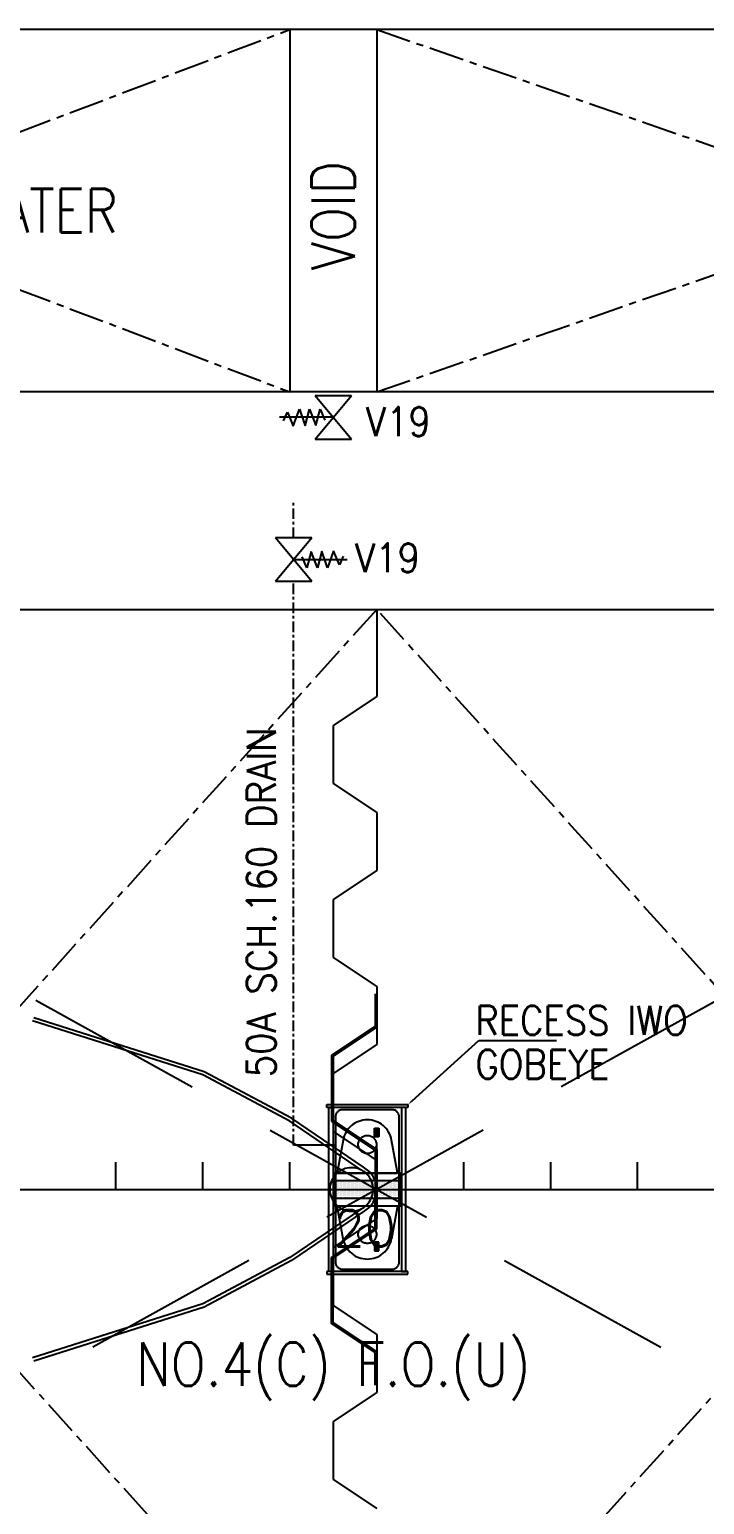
# Model space of a CAD drawing. Header units: millimetres. Extents: x 1638 to 3309, y -435 to 1865.
# Drawn here: x 2158.6 to 2182.6, y -289.5 to -237.1 of the extents above; entities that cross this region are included whole.
import ezdxf
from ezdxf.enums import TextEntityAlignment as Align

# ---------------------------------------------------------------- set-up
doc = ezdxf.new("R2010")
doc.units = ezdxf.units.MM
for name, pattern in [('CENTER', [2, 1.25, -0.25, 0.25, -0.25]), ('DASHDOT2', [0.5, 0.25, -0.125, 0, -0.125]), ('HIDDEN', [9.525, 6.35, -3.175])]:
    doc.linetypes.add(name, pattern=pattern)
doc.layers.add('ballast', color=1, linetype='HIDDEN', lineweight=25)
for name, color, linetype in [('DWGREV', 100, 'Continuous'), ('Frame', 243, 'Continuous'), ('RED-1', 1, 'Continuous'), ('Ref-1', 6, 'CENTER'), ('Ref-2', 6, 'HIDDEN'), ('TEXT', 4, 'Continuous')]:
    doc.layers.add(name, color=color, linetype=linetype)
doc.styles.add('ROMANS', font='ROMANS.SHX')

# ---------------------------------------------------------------- blocks, each defined once
blk = doc.blocks.new('EXISTING BALLAST SYSTEM')
for points in [[(2170.88, -276.132), (2171.035, -276.132), (2171.035, -276.441), (2170.88, -276.441)], [(2170.88, -280.49), (2171.035, -280.49), (2171.035, -280.181), (2170.88, -280.181)]]:
    blk.add_hatch(color=8).paths.add_polyline_path(points)
at = {"color": 8, "linetype": 'Continuous'}
for p, q in [((2350.219, -237.102), (2089.054, -237.102)), ((2169.412, -250.88), (2167.502, -250.88)), ((2167.648, -251.008), (2167.785, -250.697)), ((2167.785, -250.697), (2167.992, -251.196)), ((2167.992, -251.196), (2168.208, -250.594)), ((2168.208, -250.594), (2168.411, -251.186)), ((2168.411, -251.186), (2168.566, -250.589)), ((2168.566, -250.589), (2168.788, -251.172)), ((2168.788, -251.172), (2168.943, -250.589)), ((2168.943, -250.589), (2169.113, -250.979)), ((2168.626, -255.645), (2168.471, -256.228)), ((2168.848, -256.228), (2168.626, -255.645)), ((2169.003, -255.631), (2168.848, -256.228)), ((2169.206, -256.223), (2169.003, -255.631)), ((2169.422, -255.621), (2169.206, -256.223)), ((2169.629, -256.12), (2169.422, -255.621)), ((2168.002, -255.937), (2169.912, -255.937)), ((2168.471, -256.228), (2168.302, -255.838)), ((2169.766, -255.809), (2169.629, -256.12)), ((2172.213, -275.163), (2174.582, -273.014)), ((2174.582, -273.014), (2177.343, -273.014)), ((2169.493, -278.052), (2169.493, -278.052)), ((2169.493, -278.134), (2169.493, -278.134)), ((2169.493, -278.216), (2169.493, -278.216)), ((2169.514, -278.011), (2169.514, -278.011)), ((2169.514, -278.093), (2169.514, -278.093)), ((2169.514, -278.175), (2169.514, -278.175)), ((2169.514, -278.257), (2169.514, -278.257)), ((2169.534, -278.052), (2169.534, -278.052)), ((2169.534, -278.134), (2169.534, -278.134)), ((2169.534, -278.216), (2169.534, -278.216)), ((2169.555, -278.011), (2169.555, -278.011)), ((2169.555, -278.093), (2169.555, -278.093)), ((2169.555, -278.175), (2169.555, -278.175)), ((2169.555, -278.257), (2169.555, -278.257)), ((2169.575, -278.052), (2169.575, -278.052)), ((2169.575, -278.134), (2169.575, -278.134)), ((2169.575, -278.216), (2169.575, -278.216)), ((2169.596, -278.011), (2169.596, -278.011)), ((2169.596, -278.093), (2169.596, -278.093)), ((2169.596, -278.175), (2169.596, -278.175)), ((2169.596, -278.257), (2169.596, -278.257)), ((2169.616, -278.052), (2169.616, -278.052)), ((2169.616, -278.134), (2169.616, -278.134)), ((2169.616, -278.216), (2169.616, -278.216)), ((2169.636, -278.011), (2169.636, -278.011)), ((2169.636, -278.093), (2169.636, -278.093)), ((2169.636, -278.175), (2169.636, -278.175)), ((2169.636, -278.257), (2169.636, -278.257)), ((2169.657, -278.052), (2169.657, -278.052)), ((2169.657, -278.134), (2169.657, -278.134)), ((2169.657, -278.216), (2169.657, -278.216)), ((2169.677, -278.011), (2169.677, -278.011)), ((2169.677, -278.093), (2169.677, -278.093)), ((2169.677, -278.175), (2169.677, -278.175)), ((2169.677, -278.257), (2169.677, -278.257)), ((2169.698, -278.052), (2169.698, -278.052)), ((2169.698, -278.134), (2169.698, -278.134)), ((2169.698, -278.216), (2169.698, -278.216)), ((2169.718, -278.011), (2169.718, -278.011)), ((2169.718, -278.093), (2169.718, -278.093)), ((2169.718, -278.175), (2169.718, -278.175)), ((2169.718, -278.257), (2169.718, -278.257)), ((2169.739, -278.052), (2169.739, -278.052)), ((2169.739, -278.134), (2169.739, -278.134)), ((2169.739, -278.216), (2169.739, -278.216)), ((2169.759, -278.011), (2169.759, -278.011)), ((2169.759, -278.093), (2169.759, -278.093)), ((2169.759, -278.175), (2169.759, -278.175)), ((2169.759, -278.257), (2169.759, -278.257)), ((2169.78, -278.052), (2169.78, -278.052)), ((2169.78, -278.134), (2169.78, -278.134)), ((2169.78, -278.216), (2169.78, -278.216)), ((2169.8, -278.011), (2169.8, -278.011)), ((2169.8, -278.093), (2169.8, -278.093)), ((2169.8, -278.175), (2169.8, -278.175)), ((2169.8, -278.257), (2169.8, -278.257)), ((2169.82, -278.052), (2169.82, -278.052)), ((2169.82, -278.134), (2169.82, -278.134)), ((2169.82, -278.216), (2169.82, -278.216)), ((2169.841, -278.011), (2169.841, -278.011)), ((2169.841, -278.093), (2169.841, -278.093)), ((2169.841, -278.175), (2169.841, -278.175)), ((2169.841, -278.257), (2169.841, -278.257)), ((2169.861, -278.052), (2169.861, -278.052)), ((2169.861, -278.134), (2169.861, -278.134)), ((2169.861, -278.216), (2169.861, -278.216)), ((2169.882, -278.011), (2169.882, -278.011)), ((2169.882, -278.093), (2169.882, -278.093)), ((2169.882, -278.175), (2169.882, -278.175)), ((2169.882, -278.257), (2169.882, -278.257)), ((2169.902, -278.052), (2169.902, -278.052)), ((2169.902, -278.134), (2169.902, -278.134)), ((2169.902, -278.216), (2169.902, -278.216)), ((2169.923, -278.011), (2169.923, -278.011)), ((2169.923, -278.093), (2169.923, -278.093)), ((2169.923, -278.175), (2169.923, -278.175)), ((2169.923, -278.257), (2169.923, -278.257)), ((2169.943, -278.052), (2169.943, -278.052)), ((2169.943, -278.134), (2169.943, -278.134)), ((2169.943, -278.216), (2169.943, -278.216)), ((2169.964, -278.011), (2169.964, -278.011)), ((2169.964, -278.093), (2169.964, -278.093)), ((2169.964, -278.175), (2169.964, -278.175)), ((2169.964, -278.257), (2169.964, -278.257)), ((2169.984, -278.052), (2169.984, -278.052)), ((2169.984, -278.134), (2169.984, -278.134)), ((2169.984, -278.216), (2169.984, -278.216)), ((2170.004, -278.011), (2170.004, -278.011)), ((2170.004, -278.093), (2170.004, -278.093)), ((2170.004, -278.175), (2170.004, -278.175)), ((2170.004, -278.257), (2170.004, -278.257)), ((2170.025, -278.052), (2170.025, -278.052)), ((2170.025, -278.134), (2170.025, -278.134)), ((2170.025, -278.216), (2170.025, -278.216)), ((2170.045, -278.011), (2170.045, -278.011)), ((2170.045, -278.093), (2170.045, -278.093)), ((2170.045, -278.175), (2170.045, -278.175)), ((2170.045, -278.257), (2170.045, -278.257)), ((2170.066, -278.052), (2170.066, -278.052)), ((2170.066, -278.134), (2170.066, -278.134)), ((2170.066, -278.216), (2170.066, -278.216)), ((2170.086, -278.011), (2170.086, -278.011)), ((2170.086, -278.093), (2170.086, -278.093)), ((2170.086, -278.175), (2170.086, -278.175)), ((2170.086, -278.257), (2170.086, -278.257)), ((2170.107, -278.052), (2170.107, -278.052)), ((2170.107, -278.134), (2170.107, -278.134)), ((2170.107, -278.216), (2170.107, -278.216)), ((2170.127, -278.011), (2170.127, -278.011)), ((2170.127, -278.093), (2170.127, -278.093)), ((2170.127, -278.175), (2170.127, -278.175)), ((2170.127, -278.257), (2170.127, -278.257)), ((2170.148, -278.052), (2170.148, -278.052)), ((2170.148, -278.134), (2170.148, -278.134)), ((2170.148, -278.216), (2170.148, -278.216)), ((2170.168, -278.011), (2170.168, -278.011)), ((2170.168, -278.093), (2170.168, -278.093)), ((2170.168, -278.175), (2170.168, -278.175)), ((2170.168, -278.257), (2170.168, -278.257)), ((2170.188, -278.052), (2170.188, -278.052)), ((2170.188, -278.134), (2170.188, -278.134)), ((2170.188, -278.216), (2170.188, -278.216)), ((2170.209, -278.011), (2170.209, -278.011)), ((2170.209, -278.093), (2170.209, -278.093)), ((2170.209, -278.175), (2170.209, -278.175)), ((2170.209, -278.257), (2170.209, -278.257)), ((2170.229, -278.052), (2170.229, -278.052)), ((2170.229, -278.134), (2170.229, -278.134)), ((2170.229, -278.216), (2170.229, -278.216)), ((2170.25, -278.011), (2170.25, -278.011)), ((2170.25, -278.093), (2170.25, -278.093)), ((2170.25, -278.175), (2170.25, -278.175)), ((2170.25, -278.257), (2170.25, -278.257)), ((2170.27, -278.052), (2170.27, -278.052)), ((2170.27, -278.134), (2170.27, -278.134)), ((2170.27, -278.216), (2170.27, -278.216)), ((2170.291, -278.011), (2170.291, -278.011)), ((2170.291, -278.093), (2170.291, -278.093)), ((2170.291, -278.175), (2170.291, -278.175)), ((2170.291, -278.257), (2170.291, -278.257)), ((2170.311, -278.052), (2170.311, -278.052)), ((2170.311, -278.134), (2170.311, -278.134)), ((2170.311, -278.216), (2170.311, -278.216)), ((2170.332, -278.011), (2170.332, -278.011)), ((2170.332, -278.093), (2170.332, -278.093)), ((2170.332, -278.175), (2170.332, -278.175)), ((2170.332, -278.257), (2170.332, -278.257)), ((2170.352, -278.052), (2170.352, -278.052)), ((2170.352, -278.134), (2170.352, -278.134)), ((2170.352, -278.216), (2170.352, -278.216)), ((2170.372, -278.011), (2170.372, -278.011)), ((2170.372, -278.093), (2170.372, -278.093)), ((2170.372, -278.175), (2170.372, -278.175)), ((2170.372, -278.257), (2170.372, -278.257)), ((2170.393, -278.052), (2170.393, -278.052)), ((2170.393, -278.134), (2170.393, -278.134)), ((2170.393, -278.216), (2170.393, -278.216)), ((2170.413, -278.011), (2170.413, -278.011)), ((2170.413, -278.093), (2170.413, -278.093)), ((2170.413, -278.175), (2170.413, -278.175)), ((2170.413, -278.257), (2170.413, -278.257)), ((2170.434, -278.052), (2170.434, -278.052)), ((2170.434, -278.134), (2170.434, -278.134)), ((2170.434, -278.216), (2170.434, -278.216)), ((2170.454, -278.011), (2170.454, -278.011)), ((2170.454, -278.093), (2170.454, -278.093)), ((2170.454, -278.175), (2170.454, -278.175)), ((2170.454, -278.257), (2170.454, -278.257)), ((2170.475, -278.052), (2170.475, -278.052)), ((2170.475, -278.134), (2170.475, -278.134)), ((2170.475, -278.216), (2170.475, -278.216)), ((2170.495, -278.011), (2170.495, -278.011)), ((2170.495, -278.093), (2170.495, -278.093)), ((2170.495, -278.175), (2170.495, -278.175)), ((2170.495, -278.257), (2170.495, -278.257)), ((2170.516, -278.052), (2170.516, -278.052)), ((2170.516, -278.134), (2170.516, -278.134)), ((2170.516, -278.216), (2170.516, -278.216)), ((2170.536, -278.011), (2170.536, -278.011)), ((2170.536, -278.093), (2170.536, -278.093)), ((2170.536, -278.175), (2170.536, -278.175)), ((2170.536, -278.257), (2170.536, -278.257)), ((2170.556, -278.052), (2170.556, -278.052)), ((2170.556, -278.134), (2170.556, -278.134)), ((2170.556, -278.216), (2170.556, -278.216)), ((2170.577, -278.011), (2170.577, -278.011)), ((2170.577, -278.093), (2170.577, -278.093)), ((2170.577, -278.175), (2170.577, -278.175)), ((2170.577, -278.257), (2170.577, -278.257)), ((2170.597, -278.052), (2170.597, -278.052)), ((2170.597, -278.134), (2170.597, -278.134)), ((2170.597, -278.216), (2170.597, -278.216)), ((2170.618, -278.011), (2170.618, -278.011)), ((2170.618, -278.093), (2170.618, -278.093)), ((2170.618, -278.175), (2170.618, -278.175)), ((2170.618, -278.257), (2170.618, -278.257)), ((2170.638, -278.052), (2170.638, -278.052)), ((2170.638, -278.134), (2170.638, -278.134)), ((2170.638, -278.216), (2170.638, -278.216)), ((2170.659, -278.011), (2170.659, -278.011)), ((2170.659, -278.093), (2170.659, -278.093)), ((2170.659, -278.175), (2170.659, -278.175)), ((2170.659, -278.257), (2170.659, -278.257)), ((2170.679, -278.052), (2170.679, -278.052)), ((2170.679, -278.134), (2170.679, -278.134)), ((2170.679, -278.216), (2170.679, -278.216)), ((2170.7, -278.011), (2170.7, -278.011)), ((2170.7, -278.093), (2170.7, -278.093)), ((2170.7, -278.175), (2170.7, -278.175)), ((2170.7, -278.257), (2170.7, -278.257)), ((2170.72, -278.052), (2170.72, -278.052)), ((2170.72, -278.134), (2170.72, -278.134)), ((2170.72, -278.216), (2170.72, -278.216)), ((2170.74, -278.011), (2170.74, -278.011)), ((2170.74, -278.093), (2170.74, -278.093)), ((2170.74, -278.175), (2170.74, -278.175)), ((2170.74, -278.257), (2170.74, -278.257)), ((2170.761, -278.052), (2170.761, -278.052)), ((2170.761, -278.134), (2170.761, -278.134)), ((2170.761, -278.216), (2170.761, -278.216)), ((2170.781, -278.011), (2170.781, -278.011)), ((2170.781, -278.093), (2170.781, -278.093)), ((2170.781, -278.175), (2170.781, -278.175)), ((2170.781, -278.257), (2170.781, -278.257)), ((2170.802, -278.052), (2170.802, -278.052)), ((2170.802, -278.134), (2170.802, -278.134)), ((2170.802, -278.216), (2170.802, -278.216)), ((2170.822, -278.011), (2170.822, -278.011)), ((2170.822, -278.093), (2170.822, -278.093)), ((2170.822, -278.175), (2170.822, -278.175)), ((2170.822, -278.257), (2170.822, -278.257)), ((2170.843, -278.052), (2170.843, -278.052)), ((2170.843, -278.134), (2170.843, -278.134)), ((2170.843, -278.216), (2170.843, -278.216)), ((2170.863, -278.011), (2170.863, -278.011)), ((2170.863, -278.093), (2170.863, -278.093)), ((2170.863, -278.175), (2170.863, -278.175)), ((2170.863, -278.257), (2170.863, -278.257)), ((2170.884, -278.052), (2170.884, -278.052)), ((2170.884, -278.134), (2170.884, -278.134)), ((2170.884, -278.216), (2170.884, -278.216)), ((2170.904, -278.011), (2170.904, -278.011)), ((2170.904, -278.093), (2170.904, -278.093)), ((2170.904, -278.175), (2170.904, -278.175)), ((2170.904, -278.257), (2170.904, -278.257)), ((2170.924, -278.052), (2170.924, -278.052)), ((2170.924, -278.134), (2170.924, -278.134)), ((2170.924, -278.216), (2170.924, -278.216)), ((2170.945, -278.011), (2170.945, -278.011)), ((2170.945, -278.093), (2170.945, -278.093)), ((2170.945, -278.175), (2170.945, -278.175)), ((2170.945, -278.257), (2170.945, -278.257)), ((2170.965, -278.052), (2170.965, -278.052)), ((2170.965, -278.134), (2170.965, -278.134)), ((2170.965, -278.216), (2170.965, -278.216)), ((2170.986, -278.011), (2170.986, -278.011)), ((2170.986, -278.093), (2170.986, -278.093)), ((2170.986, -278.175), (2170.986, -278.175)), ((2170.986, -278.257), (2170.986, -278.257)), ((2171.006, -278.052), (2171.006, -278.052)), ((2171.006, -278.134), (2171.006, -278.134)), ((2171.006, -278.216), (2171.006, -278.216)), ((2171.027, -278.011), (2171.027, -278.011)), ((2171.027, -278.093), (2171.027, -278.093)), ((2171.027, -278.175), (2171.027, -278.175)), ((2171.027, -278.257), (2171.027, -278.257)), ((2171.047, -278.052), (2171.047, -278.052)), ((2171.047, -278.134), (2171.047, -278.134)), ((2171.047, -278.216), (2171.047, -278.216)), ((2171.068, -278.011), (2171.068, -278.011)), ((2171.068, -278.093), (2171.068, -278.093)), ((2171.068, -278.175), (2171.068, -278.175)), ((2171.068, -278.257), (2171.068, -278.257)), ((2171.088, -278.052), (2171.088, -278.052)), ((2171.088, -278.134), (2171.088, -278.134)), ((2171.088, -278.216), (2171.088, -278.216)), ((2171.108, -278.011), (2171.108, -278.011)), ((2171.108, -278.093), (2171.108, -278.093)), ((2171.108, -278.175), (2171.108, -278.175)), ((2171.108, -278.257), (2171.108, -278.257)), ((2171.129, -278.052), (2171.129, -278.052)), ((2171.129, -278.134), (2171.129, -278.134)), ((2171.129, -278.216), (2171.129, -278.216)), ((2171.149, -278.011), (2171.149, -278.011)), ((2171.149, -278.093), (2171.149, -278.093)), ((2171.149, -278.175), (2171.149, -278.175)), ((2171.149, -278.257), (2171.149, -278.257)), ((2171.17, -278.052), (2171.17, -278.052)), ((2171.17, -278.134), (2171.17, -278.134)), ((2171.17, -278.216), (2171.17, -278.216)), ((2171.19, -278.011), (2171.19, -278.011)), ((2171.19, -278.093), (2171.19, -278.093)), ((2171.19, -278.175), (2171.19, -278.175)), ((2171.19, -278.257), (2171.19, -278.257)), ((2171.211, -278.052), (2171.211, -278.052)), ((2171.211, -278.134), (2171.211, -278.134)), ((2171.211, -278.216), (2171.211, -278.216)), ((2171.231, -278.011), (2171.231, -278.011)), ((2171.231, -278.093), (2171.231, -278.093)), ((2171.231, -278.175), (2171.231, -278.175)), ((2171.231, -278.257), (2171.231, -278.257)), ((2171.251, -278.052), (2171.251, -278.052)), ((2171.251, -278.134), (2171.251, -278.134)), ((2171.251, -278.216), (2171.251, -278.216)), ((2171.272, -278.011), (2171.272, -278.011)), ((2171.272, -278.093), (2171.272, -278.093)), ((2171.272, -278.175), (2171.272, -278.175)), ((2171.272, -278.257), (2171.272, -278.257)), ((2171.292, -278.052), (2171.292, -278.052)), ((2171.292, -278.134), (2171.292, -278.134)), ((2171.292, -278.216), (2171.292, -278.216)), ((2171.313, -278.011), (2171.313, -278.011)), ((2171.313, -278.093), (2171.313, -278.093)), ((2171.313, -278.175), (2171.313, -278.175)), ((2171.313, -278.257), (2171.313, -278.257)), ((2171.333, -278.052), (2171.333, -278.052)), ((2171.333, -278.134), (2171.333, -278.134)), ((2171.333, -278.216), (2171.333, -278.216)), ((2171.354, -278.011), (2171.354, -278.011)), ((2171.354, -278.093), (2171.354, -278.093)), ((2171.354, -278.175), (2171.354, -278.175)), ((2171.354, -278.257), (2171.354, -278.257)), ((2171.374, -278.052), (2171.374, -278.052)), ((2171.374, -278.134), (2171.374, -278.134)), ((2171.374, -278.216), (2171.374, -278.216)), ((2171.395, -278.011), (2171.395, -278.011)), ((2171.395, -278.093), (2171.395, -278.093)), ((2171.395, -278.175), (2171.395, -278.175)), ((2171.395, -278.257), (2171.395, -278.257)), ((2171.415, -278.052), (2171.415, -278.052)), ((2171.415, -278.134), (2171.415, -278.134)), ((2171.415, -278.216), (2171.415, -278.216)), ((2171.435, -278.011), (2171.435, -278.011)), ((2171.435, -278.093), (2171.435, -278.093)), ((2171.435, -278.175), (2171.435, -278.175)), ((2171.435, -278.257), (2171.435, -278.257)), ((2171.456, -278.052), (2171.456, -278.052)), ((2171.456, -278.134), (2171.456, -278.134)), ((2171.456, -278.216), (2171.456, -278.216)), ((2171.476, -278.011), (2171.476, -278.011)), ((2171.476, -278.093), (2171.476, -278.093)), ((2171.476, -278.175), (2171.476, -278.175)), ((2171.476, -278.257), (2171.476, -278.257)), ((2171.497, -278.052), (2171.497, -278.052)), ((2171.497, -278.134), (2171.497, -278.134)), ((2171.497, -278.216), (2171.497, -278.216)), ((2171.517, -278.011), (2171.517, -278.011)), ((2171.517, -278.093), (2171.517, -278.093)), ((2171.517, -278.175), (2171.517, -278.175)), ((2171.517, -278.257), (2171.517, -278.257)), ((2171.538, -278.052), (2171.538, -278.052)), ((2171.538, -278.134), (2171.538, -278.134)), ((2171.538, -278.216), (2171.538, -278.216)), ((2171.558, -278.011), (2171.558, -278.011)), ((2171.558, -278.093), (2171.558, -278.093)), ((2171.558, -278.175), (2171.558, -278.175)), ((2171.558, -278.257), (2171.558, -278.257)), ((2171.579, -278.052), (2171.579, -278.052)), ((2171.579, -278.134), (2171.579, -278.134)), ((2171.579, -278.216), (2171.579, -278.216)), ((2171.599, -278.011), (2171.599, -278.011)), ((2171.599, -278.093), (2171.599, -278.093)), ((2171.599, -278.175), (2171.599, -278.175)), ((2171.599, -278.257), (2171.599, -278.257)), ((2171.619, -278.052), (2171.619, -278.052)), ((2171.619, -278.134), (2171.619, -278.134)), ((2171.619, -278.216), (2171.619, -278.216)), ((2171.64, -278.011), (2171.64, -278.011)), ((2171.64, -278.093), (2171.64, -278.093)), ((2171.64, -278.175), (2171.64, -278.175)), ((2171.64, -278.257), (2171.64, -278.257)), ((2171.66, -278.052), (2171.66, -278.052)), ((2171.66, -278.134), (2171.66, -278.134)), ((2171.66, -278.216), (2171.66, -278.216)), ((2171.681, -278.011), (2171.681, -278.011)), ((2171.681, -278.093), (2171.681, -278.093)), ((2171.681, -278.175), (2171.681, -278.175)), ((2171.681, -278.257), (2171.681, -278.257)), ((2171.701, -278.052), (2171.701, -278.052)), ((2171.701, -278.134), (2171.701, -278.134)), ((2171.701, -278.216), (2171.701, -278.216)), ((2171.722, -278.011), (2171.722, -278.011)), ((2171.722, -278.093), (2171.722, -278.093)), ((2171.722, -278.175), (2171.722, -278.175)), ((2171.722, -278.257), (2171.722, -278.257)), ((2171.742, -278.052), (2171.742, -278.052)), ((2171.742, -278.134), (2171.742, -278.134)), ((2171.742, -278.216), (2171.742, -278.216)), ((2169.493, -278.298), (2169.493, -278.298)), ((2169.493, -278.379), (2169.493, -278.379)), ((2169.493, -278.461), (2169.493, -278.461)), ((2169.493, -278.543), (2169.493, -278.543)), ((2169.493, -278.625), (2169.493, -278.625)), ((2169.514, -278.338), (2169.514, -278.338)), ((2169.514, -278.42), (2169.514, -278.42)), ((2169.514, -278.502), (2169.514, -278.502)), ((2169.514, -278.584), (2169.514, -278.584)), ((2169.534, -278.298), (2169.534, -278.298)), ((2169.534, -278.379), (2169.534, -278.379)), ((2169.534, -278.461), (2169.534, -278.461)), ((2169.534, -278.543), (2169.534, -278.543)), ((2169.534, -278.625), (2169.534, -278.625)), ((2169.555, -278.338), (2169.555, -278.338)), ((2169.555, -278.42), (2169.555, -278.42)), ((2169.555, -278.502), (2169.555, -278.502)), ((2169.555, -278.584), (2169.555, -278.584)), ((2169.575, -278.298), (2169.575, -278.298)), ((2169.575, -278.379), (2169.575, -278.379)), ((2169.575, -278.461), (2169.575, -278.461)), ((2169.575, -278.543), (2169.575, -278.543)), ((2169.575, -278.625), (2169.575, -278.625)), ((2169.596, -278.338), (2169.596, -278.338)), ((2169.596, -278.42), (2169.596, -278.42)), ((2169.596, -278.502), (2169.596, -278.502)), ((2169.596, -278.584), (2169.596, -278.584)), ((2169.616, -278.298), (2169.616, -278.298)), ((2169.616, -278.379), (2169.616, -278.379)), ((2169.616, -278.461), (2169.616, -278.461)), ((2169.616, -278.543), (2169.616, -278.543)), ((2169.616, -278.625), (2169.616, -278.625)), ((2169.636, -278.338), (2169.636, -278.338)), ((2169.636, -278.42), (2169.636, -278.42)), ((2169.636, -278.502), (2169.636, -278.502)), ((2169.636, -278.584), (2169.636, -278.584)), ((2169.657, -278.298), (2169.657, -278.298)), ((2169.657, -278.379), (2169.657, -278.379)), ((2169.657, -278.461), (2169.657, -278.461)), ((2169.657, -278.543), (2169.657, -278.543)), ((2169.657, -278.625), (2169.657, -278.625)), ((2169.677, -278.338), (2169.677, -278.338)), ((2169.677, -278.42), (2169.677, -278.42)), ((2169.677, -278.502), (2169.677, -278.502)), ((2169.677, -278.584), (2169.677, -278.584)), ((2169.698, -278.298), (2169.698, -278.298)), ((2169.698, -278.379), (2169.698, -278.379)), ((2169.698, -278.461), (2169.698, -278.461)), ((2169.698, -278.543), (2169.698, -278.543)), ((2169.698, -278.625), (2169.698, -278.625)), ((2169.718, -278.338), (2169.718, -278.338)), ((2169.718, -278.42), (2169.718, -278.42)), ((2169.718, -278.502), (2169.718, -278.502)), ((2169.718, -278.584), (2169.718, -278.584)), ((2169.739, -278.298), (2169.739, -278.298)), ((2169.739, -278.379), (2169.739, -278.379)), ((2169.739, -278.461), (2169.739, -278.461)), ((2169.739, -278.543), (2169.739, -278.543)), ((2169.739, -278.625), (2169.739, -278.625)), ((2169.759, -278.338), (2169.759, -278.338)), ((2169.759, -278.42), (2169.759, -278.42)), ((2169.759, -278.502), (2169.759, -278.502)), ((2169.759, -278.584), (2169.759, -278.584)), ((2169.78, -278.298), (2169.78, -278.298)), ((2169.78, -278.379), (2169.78, -278.379)), ((2169.78, -278.461), (2169.78, -278.461)), ((2169.78, -278.543), (2169.78, -278.543)), ((2169.78, -278.625), (2169.78, -278.625)), ((2169.8, -278.338), (2169.8, -278.338)), ((2169.8, -278.42), (2169.8, -278.42)), ((2169.8, -278.502), (2169.8, -278.502)), ((2169.8, -278.584), (2169.8, -278.584)), ((2169.82, -278.298), (2169.82, -278.298)), ((2169.82, -278.379), (2169.82, -278.379)), ((2169.82, -278.461), (2169.82, -278.461)), ((2169.82, -278.543), (2169.82, -278.543)), ((2169.82, -278.625), (2169.82, -278.625)), ((2169.841, -278.338), (2169.841, -278.338)), ((2169.841, -278.42), (2169.841, -278.42)), ((2169.841, -278.502), (2169.841, -278.502)), ((2169.841, -278.584), (2169.841, -278.584)), ((2169.861, -278.298), (2169.861, -278.298)), ((2169.861, -278.379), (2169.861, -278.379)), ((2169.861, -278.461), (2169.861, -278.461)), ((2169.861, -278.543), (2169.861, -278.543)), ((2169.861, -278.625), (2169.861, -278.625)), ((2169.882, -278.338), (2169.882, -278.338)), ((2169.882, -278.42), (2169.882, -278.42)), ((2169.882, -278.502), (2169.882, -278.502)), ((2169.882, -278.584), (2169.882, -278.584)), ((2169.902, -278.298), (2169.902, -278.298)), ((2169.902, -278.379), (2169.902, -278.379)), ((2169.902, -278.461), (2169.902, -278.461)), ((2169.902, -278.543), (2169.902, -278.543)), ((2169.902, -278.625), (2169.902, -278.625)), ((2169.923, -278.338), (2169.923, -278.338)), ((2169.923, -278.42), (2169.923, -278.42)), ((2169.923, -278.502), (2169.923, -278.502)), ((2169.923, -278.584), (2169.923, -278.584)), ((2169.943, -278.298), (2169.943, -278.298)), ((2169.943, -278.379), (2169.943, -278.379)), ((2169.943, -278.461), (2169.943, -278.461)), ((2169.943, -278.543), (2169.943, -278.543)), ((2169.943, -278.625), (2169.943, -278.625)), ((2169.964, -278.338), (2169.964, -278.338)), ((2169.964, -278.42), (2169.964, -278.42)), ((2169.964, -278.502), (2169.964, -278.502)), ((2169.964, -278.584), (2169.964, -278.584)), ((2169.984, -278.298), (2169.984, -278.298)), ((2169.984, -278.379), (2169.984, -278.379)), ((2169.984, -278.461), (2169.984, -278.461)), ((2169.984, -278.543), (2169.984, -278.543)), ((2169.984, -278.625), (2169.984, -278.625)), ((2170.004, -278.338), (2170.004, -278.338)), ((2170.004, -278.42), (2170.004, -278.42)), ((2170.004, -278.502), (2170.004, -278.502)), ((2170.004, -278.584), (2170.004, -278.584)), ((2170.025, -278.298), (2170.025, -278.298)), ((2170.025, -278.379), (2170.025, -278.379)), ((2170.025, -278.461), (2170.025, -278.461)), ((2170.025, -278.543), (2170.025, -278.543)), ((2170.025, -278.625), (2170.025, -278.625)), ((2170.045, -278.338), (2170.045, -278.338)), ((2170.045, -278.42), (2170.045, -278.42)), ((2170.045, -278.502), (2170.045, -278.502)), ((2170.045, -278.584), (2170.045, -278.584)), ((2170.066, -278.298), (2170.066, -278.298)), ((2170.066, -278.379), (2170.066, -278.379)), ((2170.066, -278.461), (2170.066, -278.461)), ((2170.066, -278.543), (2170.066, -278.543)), ((2170.066, -278.625), (2170.066, -278.625)), ((2170.086, -278.338), (2170.086, -278.338)), ((2170.086, -278.42), (2170.086, -278.42)), ((2170.086, -278.502), (2170.086, -278.502)), ((2170.086, -278.584), (2170.086, -278.584)), ((2170.107, -278.298), (2170.107, -278.298)), ((2170.107, -278.379), (2170.107, -278.379)), ((2170.107, -278.461), (2170.107, -278.461)), ((2170.107, -278.543), (2170.107, -278.543)), ((2170.107, -278.625), (2170.107, -278.625)), ((2170.127, -278.338), (2170.127, -278.338)), ((2170.127, -278.42), (2170.127, -278.42)), ((2170.127, -278.502), (2170.127, -278.502)), ((2170.127, -278.584), (2170.127, -278.584)), ((2170.148, -278.298), (2170.148, -278.298)), ((2170.148, -278.379), (2170.148, -278.379)), ((2170.148, -278.461), (2170.148, -278.461)), ((2170.148, -278.543), (2170.148, -278.543)), ((2170.148, -278.625), (2170.148, -278.625)), ((2170.168, -278.338), (2170.168, -278.338)), ((2170.168, -278.42), (2170.168, -278.42)), ((2170.168, -278.502), (2170.168, -278.502)), ((2170.168, -278.584), (2170.168, -278.584)), ((2170.188, -278.298), (2170.188, -278.298)), ((2170.188, -278.379), (2170.188, -278.379)), ((2170.188, -278.461), (2170.188, -278.461)), ((2170.188, -278.543), (2170.188, -278.543)), ((2170.188, -278.625), (2170.188, -278.625)), ((2170.209, -278.338), (2170.209, -278.338)), ((2170.209, -278.42), (2170.209, -278.42)), ((2170.209, -278.502), (2170.209, -278.502)), ((2170.209, -278.584), (2170.209, -278.584)), ((2170.229, -278.298), (2170.229, -278.298)), ((2170.229, -278.379), (2170.229, -278.379)), ((2170.229, -278.461), (2170.229, -278.461)), ((2170.229, -278.543), (2170.229, -278.543)), ((2170.229, -278.625), (2170.229, -278.625)), ((2170.25, -278.338), (2170.25, -278.338)), ((2170.25, -278.42), (2170.25, -278.42)), ((2170.25, -278.502), (2170.25, -278.502)), ((2170.25, -278.584), (2170.25, -278.584)), ((2170.27, -278.298), (2170.27, -278.298)), ((2170.27, -278.379), (2170.27, -278.379)), ((2170.27, -278.461), (2170.27, -278.461)), ((2170.27, -278.543), (2170.27, -278.543)), ((2170.27, -278.625), (2170.27, -278.625)), ((2170.291, -278.338), (2170.291, -278.338)), ((2170.291, -278.42), (2170.291, -278.42)), ((2170.291, -278.502), (2170.291, -278.502)), ((2170.291, -278.584), (2170.291, -278.584)), ((2170.311, -278.298), (2170.311, -278.298)), ((2170.311, -278.379), (2170.311, -278.379)), ((2170.311, -278.461), (2170.311, -278.461)), ((2170.311, -278.543), (2170.311, -278.543)), ((2170.311, -278.625), (2170.311, -278.625)), ((2170.332, -278.338), (2170.332, -278.338)), ((2170.332, -278.42), (2170.332, -278.42)), ((2170.332, -278.502), (2170.332, -278.502)), ((2170.332, -278.584), (2170.332, -278.584)), ((2170.352, -278.298), (2170.352, -278.298)), ((2170.352, -278.379), (2170.352, -278.379)), ((2170.352, -278.461), (2170.352, -278.461)), ((2170.352, -278.543), (2170.352, -278.543)), ((2170.352, -278.625), (2170.352, -278.625)), ((2170.372, -278.338), (2170.372, -278.338)), ((2170.372, -278.42), (2170.372, -278.42)), ((2170.372, -278.502), (2170.372, -278.502)), ((2170.372, -278.584), (2170.372, -278.584)), ((2170.393, -278.298), (2170.393, -278.298)), ((2170.393, -278.379), (2170.393, -278.379)), ((2170.393, -278.461), (2170.393, -278.461)), ((2170.393, -278.543), (2170.393, -278.543)), ((2170.393, -278.625), (2170.393, -278.625)), ((2170.413, -278.338), (2170.413, -278.338)), ((2170.413, -278.42), (2170.413, -278.42)), ((2170.413, -278.502), (2170.413, -278.502)), ((2170.413, -278.584), (2170.413, -278.584)), ((2170.434, -278.298), (2170.434, -278.298)), ((2170.434, -278.379), (2170.434, -278.379)), ((2170.434, -278.461), (2170.434, -278.461)), ((2170.434, -278.543), (2170.434, -278.543)), ((2170.434, -278.625), (2170.434, -278.625)), ((2170.454, -278.338), (2170.454, -278.338)), ((2170.454, -278.42), (2170.454, -278.42)), ((2170.454, -278.502), (2170.454, -278.502)), ((2170.454, -278.584), (2170.454, -278.584)), ((2170.475, -278.298), (2170.475, -278.298)), ((2170.475, -278.379), (2170.475, -278.379)), ((2170.475, -278.461), (2170.475, -278.461)), ((2170.475, -278.543), (2170.475, -278.543)), ((2170.475, -278.625), (2170.475, -278.625)), ((2170.495, -278.338), (2170.495, -278.338)), ((2170.495, -278.42), (2170.495, -278.42)), ((2170.495, -278.502), (2170.495, -278.502)), ((2170.495, -278.584), (2170.495, -278.584)), ((2170.516, -278.298), (2170.516, -278.298)), ((2170.516, -278.379), (2170.516, -278.379)), ((2170.516, -278.461), (2170.516, -278.461)), ((2170.516, -278.543), (2170.516, -278.543)), ((2170.516, -278.625), (2170.516, -278.625)), ((2170.536, -278.338), (2170.536, -278.338)), ((2170.536, -278.42), (2170.536, -278.42)), ((2170.536, -278.502), (2170.536, -278.502)), ((2170.536, -278.584), (2170.536, -278.584)), ((2170.556, -278.298), (2170.556, -278.298)), ((2170.556, -278.379), (2170.556, -278.379)), ((2170.556, -278.461), (2170.556, -278.461)), ((2170.556, -278.543), (2170.556, -278.543)), ((2170.556, -278.625), (2170.556, -278.625)), ((2170.577, -278.338), (2170.577, -278.338)), ((2170.577, -278.42), (2170.577, -278.42)), ((2170.577, -278.502), (2170.577, -278.502)), ((2170.577, -278.584), (2170.577, -278.584)), ((2170.597, -278.298), (2170.597, -278.298)), ((2170.597, -278.379), (2170.597, -278.379)), ((2170.597, -278.461), (2170.597, -278.461)), ((2170.597, -278.543), (2170.597, -278.543)), ((2170.597, -278.625), (2170.597, -278.625)), ((2170.618, -278.338), (2170.618, -278.338)), ((2170.618, -278.42), (2170.618, -278.42)), ((2170.618, -278.502), (2170.618, -278.502)), ((2170.618, -278.584), (2170.618, -278.584)), ((2170.638, -278.298), (2170.638, -278.298)), ((2170.638, -278.379), (2170.638, -278.379)), ((2170.638, -278.461), (2170.638, -278.461)), ((2170.638, -278.543), (2170.638, -278.543)), ((2170.638, -278.625), (2170.638, -278.625)), ((2170.659, -278.338), (2170.659, -278.338)), ((2170.659, -278.42), (2170.659, -278.42)), ((2170.659, -278.502), (2170.659, -278.502)), ((2170.659, -278.584), (2170.659, -278.584)), ((2170.679, -278.298), (2170.679, -278.298)), ((2170.679, -278.379), (2170.679, -278.379)), ((2170.679, -278.461), (2170.679, -278.461)), ((2170.679, -278.543), (2170.679, -278.543)), ((2170.679, -278.625), (2170.679, -278.625)), ((2170.7, -278.338), (2170.7, -278.338)), ((2170.7, -278.42), (2170.7, -278.42)), ((2170.7, -278.502), (2170.7, -278.502)), ((2170.7, -278.584), (2170.7, -278.584)), ((2170.72, -278.298), (2170.72, -278.298)), ((2170.72, -278.379), (2170.72, -278.379)), ((2170.72, -278.461), (2170.72, -278.461)), ((2170.72, -278.543), (2170.72, -278.543)), ((2170.72, -278.625), (2170.72, -278.625)), ((2170.74, -278.338), (2170.74, -278.338)), ((2170.74, -278.42), (2170.74, -278.42)), ((2170.74, -278.502), (2170.74, -278.502)), ((2170.74, -278.584), (2170.74, -278.584)), ((2170.761, -278.298), (2170.761, -278.298)), ((2170.761, -278.379), (2170.761, -278.379)), ((2170.761, -278.461), (2170.761, -278.461)), ((2170.761, -278.543), (2170.761, -278.543)), ((2170.761, -278.625), (2170.761, -278.625)), ((2170.781, -278.338), (2170.781, -278.338)), ((2170.781, -278.42), (2170.781, -278.42)), ((2170.781, -278.502), (2170.781, -278.502)), ((2170.781, -278.584), (2170.781, -278.584)), ((2170.802, -278.298), (2170.802, -278.298)), ((2170.802, -278.379), (2170.802, -278.379)), ((2170.802, -278.461), (2170.802, -278.461)), ((2170.802, -278.543), (2170.802, -278.543)), ((2170.802, -278.625), (2170.802, -278.625)), ((2170.822, -278.338), (2170.822, -278.338)), ((2170.822, -278.42), (2170.822, -278.42)), ((2170.822, -278.502), (2170.822, -278.502)), ((2170.822, -278.584), (2170.822, -278.584)), ((2170.843, -278.298), (2170.843, -278.298)), ((2170.843, -278.379), (2170.843, -278.379)), ((2170.843, -278.461), (2170.843, -278.461)), ((2170.843, -278.543), (2170.843, -278.543)), ((2170.843, -278.625), (2170.843, -278.625)), ((2170.863, -278.338), (2170.863, -278.338)), ((2170.863, -278.42), (2170.863, -278.42)), ((2170.863, -278.502), (2170.863, -278.502)), ((2170.863, -278.584), (2170.863, -278.584)), ((2170.884, -278.298), (2170.884, -278.298)), ((2170.884, -278.379), (2170.884, -278.379)), ((2170.884, -278.461), (2170.884, -278.461)), ((2170.884, -278.543), (2170.884, -278.543)), ((2170.884, -278.625), (2170.884, -278.625)), ((2170.904, -278.338), (2170.904, -278.338)), ((2170.904, -278.42), (2170.904, -278.42)), ((2170.904, -278.502), (2170.904, -278.502)), ((2170.904, -278.584), (2170.904, -278.584)), ((2170.924, -278.298), (2170.924, -278.298)), ((2170.924, -278.379), (2170.924, -278.379)), ((2170.924, -278.461), (2170.924, -278.461)), ((2170.924, -278.543), (2170.924, -278.543)), ((2170.924, -278.625), (2170.924, -278.625)), ((2170.945, -278.338), (2170.945, -278.338)), ((2170.945, -278.42), (2170.945, -278.42)), ((2170.945, -278.502), (2170.945, -278.502)), ((2170.945, -278.584), (2170.945, -278.584)), ((2170.965, -278.298), (2170.965, -278.298)), ((2170.965, -278.379), (2170.965, -278.379)), ((2170.965, -278.461), (2170.965, -278.461)), ((2170.965, -278.543), (2170.965, -278.543)), ((2170.965, -278.625), (2170.965, -278.625)), ((2170.986, -278.338), (2170.986, -278.338)), ((2170.986, -278.42), (2170.986, -278.42)), ((2170.986, -278.502), (2170.986, -278.502)), ((2170.986, -278.584), (2170.986, -278.584)), ((2171.006, -278.298), (2171.006, -278.298)), ((2171.006, -278.379), (2171.006, -278.379)), ((2171.006, -278.461), (2171.006, -278.461)), ((2171.006, -278.543), (2171.006, -278.543)), ((2171.006, -278.625), (2171.006, -278.625)), ((2171.027, -278.338), (2171.027, -278.338)), ((2171.027, -278.42), (2171.027, -278.42)), ((2171.027, -278.502), (2171.027, -278.502)), ((2171.027, -278.584), (2171.027, -278.584)), ((2171.047, -278.298), (2171.047, -278.298)), ((2171.047, -278.379), (2171.047, -278.379)), ((2171.047, -278.461), (2171.047, -278.461)), ((2171.047, -278.543), (2171.047, -278.543)), ((2171.047, -278.625), (2171.047, -278.625)), ((2171.068, -278.338), (2171.068, -278.338)), ((2171.068, -278.42), (2171.068, -278.42)), ((2171.068, -278.502), (2171.068, -278.502)), ((2171.068, -278.584), (2171.068, -278.584)), ((2171.088, -278.298), (2171.088, -278.298)), ((2171.088, -278.379), (2171.088, -278.379)), ((2171.088, -278.461), (2171.088, -278.461)), ((2171.088, -278.543), (2171.088, -278.543)), ((2171.088, -278.625), (2171.088, -278.625)), ((2171.108, -278.338), (2171.108, -278.338)), ((2171.108, -278.42), (2171.108, -278.42)), ((2171.108, -278.502), (2171.108, -278.502)), ((2171.108, -278.584), (2171.108, -278.584)), ((2171.129, -278.298), (2171.129, -278.298)), ((2171.129, -278.379), (2171.129, -278.379)), ((2171.129, -278.461), (2171.129, -278.461)), ((2171.129, -278.543), (2171.129, -278.543)), ((2171.129, -278.625), (2171.129, -278.625)), ((2171.149, -278.338), (2171.149, -278.338)), ((2171.149, -278.42), (2171.149, -278.42)), ((2171.149, -278.502), (2171.149, -278.502)), ((2171.149, -278.584), (2171.149, -278.584)), ((2171.17, -278.298), (2171.17, -278.298)), ((2171.17, -278.379), (2171.17, -278.379)), ((2171.17, -278.461), (2171.17, -278.461)), ((2171.17, -278.543), (2171.17, -278.543)), ((2171.17, -278.625), (2171.17, -278.625)), ((2171.19, -278.338), (2171.19, -278.338)), ((2171.19, -278.42), (2171.19, -278.42)), ((2171.19, -278.502), (2171.19, -278.502)), ((2171.19, -278.584), (2171.19, -278.584)), ((2171.211, -278.298), (2171.211, -278.298)), ((2171.211, -278.379), (2171.211, -278.379)), ((2171.211, -278.461), (2171.211, -278.461)), ((2171.211, -278.543), (2171.211, -278.543)), ((2171.211, -278.625), (2171.211, -278.625)), ((2171.231, -278.338), (2171.231, -278.338)), ((2171.231, -278.42), (2171.231, -278.42)), ((2171.231, -278.502), (2171.231, -278.502)), ((2171.231, -278.584), (2171.231, -278.584)), ((2171.251, -278.298), (2171.251, -278.298)), ((2171.251, -278.379), (2171.251, -278.379)), ((2171.251, -278.461), (2171.251, -278.461)), ((2171.251, -278.543), (2171.251, -278.543)), ((2171.251, -278.625), (2171.251, -278.625)), ((2171.272, -278.338), (2171.272, -278.338)), ((2171.272, -278.42), (2171.272, -278.42)), ((2171.272, -278.502), (2171.272, -278.502)), ((2171.272, -278.584), (2171.272, -278.584)), ((2171.292, -278.298), (2171.292, -278.298)), ((2171.292, -278.379), (2171.292, -278.379)), ((2171.292, -278.461), (2171.292, -278.461)), ((2171.292, -278.543), (2171.292, -278.543)), ((2171.292, -278.625), (2171.292, -278.625)), ((2171.313, -278.338), (2171.313, -278.338)), ((2171.313, -278.42), (2171.313, -278.42)), ((2171.313, -278.502), (2171.313, -278.502)), ((2171.313, -278.584), (2171.313, -278.584)), ((2171.333, -278.298), (2171.333, -278.298)), ((2171.333, -278.379), (2171.333, -278.379)), ((2171.333, -278.461), (2171.333, -278.461)), ((2171.333, -278.543), (2171.333, -278.543)), ((2171.333, -278.625), (2171.333, -278.625)), ((2171.354, -278.338), (2171.354, -278.338)), ((2171.354, -278.42), (2171.354, -278.42)), ((2171.354, -278.502), (2171.354, -278.502)), ((2171.354, -278.584), (2171.354, -278.584)), ((2171.374, -278.298), (2171.374, -278.298)), ((2171.374, -278.379), (2171.374, -278.379)), ((2171.374, -278.461), (2171.374, -278.461)), ((2171.374, -278.543), (2171.374, -278.543)), ((2171.374, -278.625), (2171.374, -278.625)), ((2171.395, -278.338), (2171.395, -278.338)), ((2171.395, -278.42), (2171.395, -278.42)), ((2171.395, -278.502), (2171.395, -278.502)), ((2171.395, -278.584), (2171.395, -278.584)), ((2171.415, -278.298), (2171.415, -278.298)), ((2171.415, -278.379), (2171.415, -278.379)), ((2171.415, -278.461), (2171.415, -278.461)), ((2171.415, -278.543), (2171.415, -278.543)), ((2171.415, -278.625), (2171.415, -278.625)), ((2171.435, -278.338), (2171.435, -278.338)), ((2171.435, -278.42), (2171.435, -278.42)), ((2171.435, -278.502), (2171.435, -278.502)), ((2171.435, -278.584), (2171.435, -278.584)), ((2171.456, -278.298), (2171.456, -278.298)), ((2171.456, -278.379), (2171.456, -278.379)), ((2171.456, -278.461), (2171.456, -278.461)), ((2171.456, -278.543), (2171.456, -278.543)), ((2171.456, -278.625), (2171.456, -278.625)), ((2171.476, -278.338), (2171.476, -278.338)), ((2171.476, -278.42), (2171.476, -278.42)), ((2171.476, -278.502), (2171.476, -278.502)), ((2171.476, -278.584), (2171.476, -278.584)), ((2171.497, -278.298), (2171.497, -278.298)), ((2171.497, -278.379), (2171.497, -278.379)), ((2171.497, -278.461), (2171.497, -278.461)), ((2171.497, -278.543), (2171.497, -278.543)), ((2171.497, -278.625), (2171.497, -278.625)), ((2171.517, -278.338), (2171.517, -278.338)), ((2171.517, -278.42), (2171.517, -278.42)), ((2171.517, -278.502), (2171.517, -278.502)), ((2171.517, -278.584), (2171.517, -278.584)), ((2171.538, -278.298), (2171.538, -278.298)), ((2171.538, -278.379), (2171.538, -278.379)), ((2171.538, -278.461), (2171.538, -278.461)), ((2171.538, -278.543), (2171.538, -278.543)), ((2171.538, -278.625), (2171.538, -278.625)), ((2171.558, -278.338), (2171.558, -278.338)), ((2171.558, -278.42), (2171.558, -278.42)), ((2171.558, -278.502), (2171.558, -278.502)), ((2171.558, -278.584), (2171.558, -278.584)), ((2171.579, -278.298), (2171.579, -278.298)), ((2171.579, -278.379), (2171.579, -278.379)), ((2171.579, -278.461), (2171.579, -278.461)), ((2171.579, -278.543), (2171.579, -278.543)), ((2171.579, -278.625), (2171.579, -278.625)), ((2171.599, -278.338), (2171.599, -278.338)), ((2171.599, -278.42), (2171.599, -278.42)), ((2171.599, -278.502), (2171.599, -278.502)), ((2171.599, -278.584), (2171.599, -278.584)), ((2171.619, -278.298), (2171.619, -278.298)), ((2171.619, -278.379), (2171.619, -278.379)), ((2171.619, -278.461), (2171.619, -278.461)), ((2171.619, -278.543), (2171.619, -278.543)), ((2171.619, -278.625), (2171.619, -278.625)), ((2171.64, -278.338), (2171.64, -278.338)), ((2171.64, -278.42), (2171.64, -278.42)), ((2171.64, -278.502), (2171.64, -278.502)), ((2171.64, -278.584), (2171.64, -278.584)), ((2171.66, -278.298), (2171.66, -278.298)), ((2171.66, -278.379), (2171.66, -278.379)), ((2171.66, -278.461), (2171.66, -278.461)), ((2171.66, -278.543), (2171.66, -278.543)), ((2171.66, -278.625), (2171.66, -278.625)), ((2171.681, -278.338), (2171.681, -278.338)), ((2171.681, -278.42), (2171.681, -278.42)), ((2171.681, -278.502), (2171.681, -278.502)), ((2171.681, -278.584), (2171.681, -278.584)), ((2171.701, -278.298), (2171.701, -278.298)), ((2171.701, -278.379), (2171.701, -278.379)), ((2171.701, -278.461), (2171.701, -278.461)), ((2171.701, -278.543), (2171.701, -278.543)), ((2171.701, -278.625), (2171.701, -278.625)), ((2171.722, -278.338), (2171.722, -278.338)), ((2171.722, -278.42), (2171.722, -278.42)), ((2171.722, -278.502), (2171.722, -278.502)), ((2171.722, -278.584), (2171.722, -278.584)), ((2171.742, -278.298), (2171.742, -278.298)), ((2171.742, -278.379), (2171.742, -278.379)), ((2171.742, -278.461), (2171.742, -278.461)), ((2171.742, -278.543), (2171.742, -278.543)), ((2171.742, -278.625), (2171.742, -278.625))]:
    blk.add_line(p, q, dxfattribs=at)
at = {"color": 8}
for p, q in [((2168.768, -250.107), (2170.056, -250.107)), ((2168.768, -251.652), (2170.056, -250.107)), ((2168.768, -250.107), (2170.056, -251.652)), ((2168.768, -251.652), (2170.056, -251.652)), ((2168.646, -255.165), (2167.358, -255.165)), ((2168.646, -255.165), (2167.358, -256.71)), ((2168.646, -256.71), (2167.358, -255.165)), ((2168.646, -256.71), (2167.358, -256.71)), ((2171.499, -275.478), (2169.747, -275.478)), ((2169.49, -275.736), (2169.49, -280.887)), ((2170.88, -276.132), (2171.035, -276.132)), ((2170.88, -276.441), (2170.88, -276.132)), ((2171.035, -276.132), (2171.035, -276.441)), ((2171.756, -280.887), (2171.756, -275.736)), ((2171.035, -276.441), (2170.88, -276.441)), ((2169.49, -278.633), (2169.49, -277.989)), ((2169.49, -277.989), (2171.756, -277.989)), ((2171.756, -277.989), (2171.756, -278.633)), ((2171.756, -278.633), (2169.49, -278.633)), ((2170.805, -278.311), (2170.805, -278.311)), ((2170.805, -278.311), (2170.805, -278.311)), ((2171.035, -280.181), (2170.88, -280.181)), ((2170.88, -280.181), (2170.88, -280.49)), ((2171.035, -280.49), (2171.035, -280.181)), ((2170.88, -280.49), (2171.035, -280.49)), ((2169.747, -281.144), (2171.499, -281.144))]:
    blk.add_line(p, q, dxfattribs=at)
at = {"color": 8, "linetype": 'HIDDEN'}
for p, q in [((2170.896, -271.357), (2170.896, -272.516)), ((2170.958, -271.357), (2170.958, -272.549)), ((2164.776, -274.242), (2158.595, -272.284)), ((2164.824, -274.127), (2158.632, -272.166)), ((2170.896, -272.516), (2169.351, -273.546)), ((2170.958, -272.549), (2169.412, -273.579)), ((2169.351, -273.546), (2169.351, -275.897)), ((2169.412, -273.579), (2169.412, -275.864)), ((2167.867, -275.89), (2164.776, -274.242)), ((2167.931, -275.784), (2164.824, -274.127)), ((2169.181, -275.298), (2172.065, -275.298)), ((2169.181, -275.401), (2169.181, -275.298)), ((2172.065, -275.401), (2169.181, -275.401)), ((2169.258, -275.401), (2169.412, -275.401)), ((2169.258, -281.222), (2169.258, -275.401)), ((2169.412, -275.401), (2169.412, -281.222)), ((2171.988, -275.401), (2171.833, -275.401)), ((2171.833, -275.401), (2171.833, -281.222)), ((2171.988, -281.222), (2171.988, -275.401)), ((2172.065, -275.298), (2172.065, -275.401)), ((2170.419, -277.626), (2167.867, -275.89)), ((2170.488, -277.524), (2167.931, -275.784)), ((2169.351, -275.897), (2170.896, -276.928)), ((2169.412, -275.864), (2170.958, -276.895)), ((2170.896, -276.928), (2170.896, -278.311)), ((2170.958, -276.895), (2170.958, -278.311)), ((2170.896, -279.695), (2170.896, -278.311)), ((2170.958, -279.728), (2170.958, -278.311)), ((2170.419, -278.996), (2167.867, -280.732)), ((2170.488, -279.099), (2167.931, -280.838)), ((2169.351, -280.725), (2170.896, -279.695)), ((2169.412, -280.758), (2170.958, -279.728)), ((2167.867, -280.732), (2164.776, -282.381)), ((2167.931, -280.838), (2164.824, -282.495)), ((2169.351, -283.076), (2169.351, -280.725)), ((2169.412, -283.043), (2169.412, -280.758)), ((2172.065, -281.222), (2169.181, -281.222)), ((2169.181, -281.222), (2169.181, -281.325)), ((2169.181, -281.325), (2172.065, -281.325)), ((2169.412, -281.222), (2169.258, -281.222)), ((2171.833, -281.222), (2171.988, -281.222)), ((2172.065, -281.325), (2172.065, -281.222)), ((2164.776, -282.381), (2158.595, -284.338)), ((2164.824, -282.495), (2158.632, -284.456)), ((2170.896, -284.106), (2169.351, -283.076)), ((2170.958, -284.073), (2169.412, -283.043)), ((2170.896, -285.265), (2170.896, -284.106)), ((2170.958, -285.265), (2170.958, -284.073))]:
    blk.add_line(p, q, dxfattribs=at)
at = {"color": 8, "linetype": 'DASHDOT2', "ltscale": 20}
for p, q in [((2169.761, -276.561), (2169.567, -277.654)), ((2171.679, -277.654), (2171.485, -276.561)), ((2171.808, -277.732), (2169.438, -277.732)), ((2169.438, -277.732), (2169.438, -278.891)), ((2169.567, -277.654), (2169.567, -277.732)), ((2169.567, -277.732), (2171.679, -277.732)), ((2171.679, -277.732), (2171.679, -277.654)), ((2171.808, -278.891), (2171.808, -277.732)), ((2169.438, -278.891), (2171.808, -278.891)), ((2169.567, -278.968), (2169.567, -278.891)), ((2169.567, -278.891), (2171.679, -278.891)), ((2169.761, -280.061), (2169.567, -278.968)), ((2171.679, -278.968), (2171.485, -280.061)), ((2171.679, -278.891), (2171.679, -278.968))]:
    blk.add_line(p, q, dxfattribs=at)
at = {"color": 8, "linetype": 'DASHDOT2', "ltscale": 10}
for centre in [(2170.623, -276.714), (2170.623, -279.908)]:
    blk.add_circle(centre, 0.322, dxfattribs=at)
at = {"color": 8}
for centre, start, end in [((2169.747, -275.736), 90, 180), ((2171.499, -275.736), 0, 90), ((2169.747, -280.887), 180, 270), ((2171.499, -280.887), 270, 360)]:
    blk.add_arc(centre, 0.258, start, end, dxfattribs=at)
at = {"color": 8, "linetype": 'DASHDOT2', "ltscale": 20}
for centre, start, end in [((2170.623, -276.714), 10.0518, 169.9482), ((2170.623, -279.908), 190.0518, 349.9482)]:
    blk.add_arc(centre, 0.876, start, end, dxfattribs=at)
at = {"color": 8, "linetype": 'HIDDEN'}
for radius, start, end in [(0.773, 0, 180), (0.896, 0, 61.989), (0.773, 180, 0), (0.896, 298.011, 0)]:
    blk.add_arc((2170.061, -278.311), radius, start, end, dxfattribs=at)
at = {"color": 8, "linetype": 'Continuous'}
blk.add_solid([(2172.236, -275.188), (2172.065, -275.298), (2172.191, -275.139)], dxfattribs=at)
at = {"layer": 'DWGREV', "color": 8}
blk.add_line((2169.49, -276.733), (2168.002, -276.733), dxfattribs=at)
at = {"layer": 'Frame', "color": 8}
for p, q in [((2170.958, -278.311), (2170.958, -276.702)), ((2161.686, -278.311), (2161.686, -277.345)), ((2164.776, -278.311), (2164.776, -277.345)), ((2167.867, -278.311), (2167.867, -277.345)), ((2174.048, -278.311), (2174.048, -277.345)), ((2177.139, -278.311), (2177.139, -277.345)), ((2180.23, -278.311), (2180.23, -277.345)), ((2077.572, -278.311), (2279.133, -278.311))]:
    blk.add_line(p, q, dxfattribs=at)
at = {"layer": 'RED-1', "color": 8}
for p, q in [((2167.867, -237.102), (2167.867, -249.98)), ((2170.958, -237.102), (2170.958, -249.98)), ((2208.046, -249.98), (2133.869, -249.98)), ((2133.869, -257.706), (2208.046, -257.706)), ((2170.958, -257.706), (2170.958, -260.797)), ((2170.958, -260.797), (2169.412, -261.827)), ((2169.412, -261.827), (2169.412, -263.888)), ((2169.412, -263.888), (2170.958, -264.918)), ((2170.958, -264.918), (2170.958, -266.979)), ((2170.958, -266.979), (2169.412, -268.009)), ((2169.412, -268.009), (2169.412, -270.069)), ((2169.412, -270.069), (2170.958, -271.1)), ((2170.958, -271.1), (2170.958, -273.16)), ((2170.958, -273.16), (2169.412, -274.19)), ((2169.412, -274.19), (2169.412, -276.251)), ((2169.412, -276.251), (2170.958, -277.281)), ((2170.958, -277.281), (2170.958, -279.341)), ((2170.958, -279.341), (2169.412, -280.372)), ((2169.412, -280.372), (2169.412, -282.432)), ((2169.412, -282.432), (2170.958, -283.462)), ((2170.958, -283.462), (2170.958, -285.523)), ((2170.958, -285.523), (2169.412, -286.553)), ((2169.412, -286.553), (2169.412, -288.614)), ((2169.412, -288.614), (2170.958, -289.644))]:
    blk.add_line(p, q, dxfattribs=at)
at = {"layer": 'Ref-1', "color": 8}
for p, q in [((2133.869, -237.102), (2167.867, -249.98)), ((2133.869, -249.98), (2167.867, -237.102)), ((2170.958, -249.98), (2208.046, -237.102)), ((2170.958, -237.102), (2208.046, -249.98)), ((2133.869, -257.706), (2170.958, -298.916)), ((2170.958, -257.706), (2133.869, -298.916)), ((2170.958, -298.916), (2208.046, -257.706)), ((2208.046, -298.916), (2170.958, -257.706))]:
    blk.add_line(p, q, dxfattribs=at)
at = {"layer": 'Ref-1', "color": 8, "ltscale": 0.3}
for p, q in [((2168.002, -255.165), (2168.002, -253.838)), ((2168.002, -276.733), (2168.002, -256.71))]:
    blk.add_line(p, q, dxfattribs=at)
at = {"layer": 'Ref-2', "color": 8}
for p, q in [((2133.869, -257.706), (2208.046, -298.916)), ((2208.046, -257.706), (2133.869, -298.916))]:
    blk.add_line(p, q, dxfattribs=at)
at = {"color": 8, "linetype": 'Continuous', "style": 'ROMANS', "width": 0.9}
for p in [(2171.726, -251.549), (2171.342, -256.387)]:
    blk.add_text('V19', height=1.0302, dxfattribs=at).set_placement(p, align=Align.CENTER)
blk.add_text('50A SCH.160 DRAIN', height=1.03024, rotation=90, dxfattribs=at).set_placement((2167.366, -274.327))
for s, height, p in [('RECESS IWO ', 1.03024, (2174.461, -272.821)), ('GOBEYE', 1.0302, (2174.461, -274.376))]:
    blk.add_text(s, height=height, dxfattribs=at).set_placement(p)
at = {"layer": 'Frame', "color": 8, "style": 'ROMANS'}
blk.add_text(' 20', height=1.2878, dxfattribs=at).set_placement((2168.543, -280.334))
at = {"layer": 'TEXT', "color": 8, "style": 'ROMANS', "width": 0.85}
blk.add_text('VOID', height=1.5454, rotation=90, dxfattribs=at).set_placement((2169.409, -243.717), align=Align.MIDDLE_CENTER)
for s, p in [('NO.4(P) POTABLE WATER', (2150.868, -243.541)), ('NO.4(C) F.O.(U)', (2169.412, -284.519))]:
    blk.add_text(s, height=1.54536, dxfattribs=at).set_placement(p, align=Align.MIDDLE_CENTER)

msp = doc.modelspace()

# ---------------------------------------------------------------- block references
at = {"layer": 'ballast'}
msp.add_blockref('EXISTING BALLAST SYSTEM', (0, 0), dxfattribs=at)

doc.saveas('drawing.dxf')
